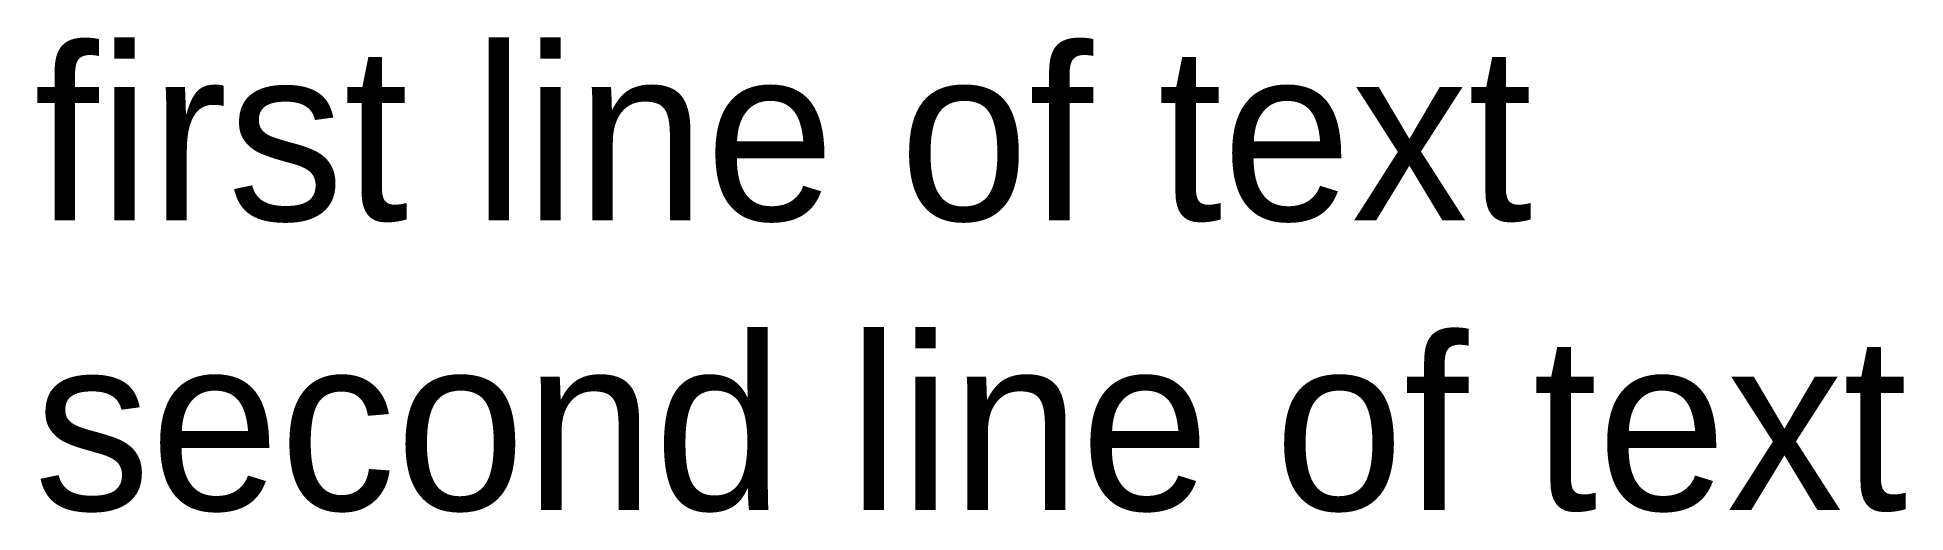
# Model space of a CAD drawing. Header units: feet. Extents: x -10.5 to -8.35, y 13.96 to 14.51.
import ezdxf

# ---------------------------------------------------------------- set-up
doc = ezdxf.new("R2010")
doc.units = ezdxf.units.FT
doc.header["$MEASUREMENT"] = 0

msp = doc.modelspace()

# ---------------------------------------------------------------- texts
at = {"insert": (-10.5, 14.5, -3.3), "char_height": 0.2, "width": 21, "attachment_point": 1}
msp.add_mtext('first line of text\\Psecond line of text', dxfattribs=at)

doc.saveas('drawing.dxf')
